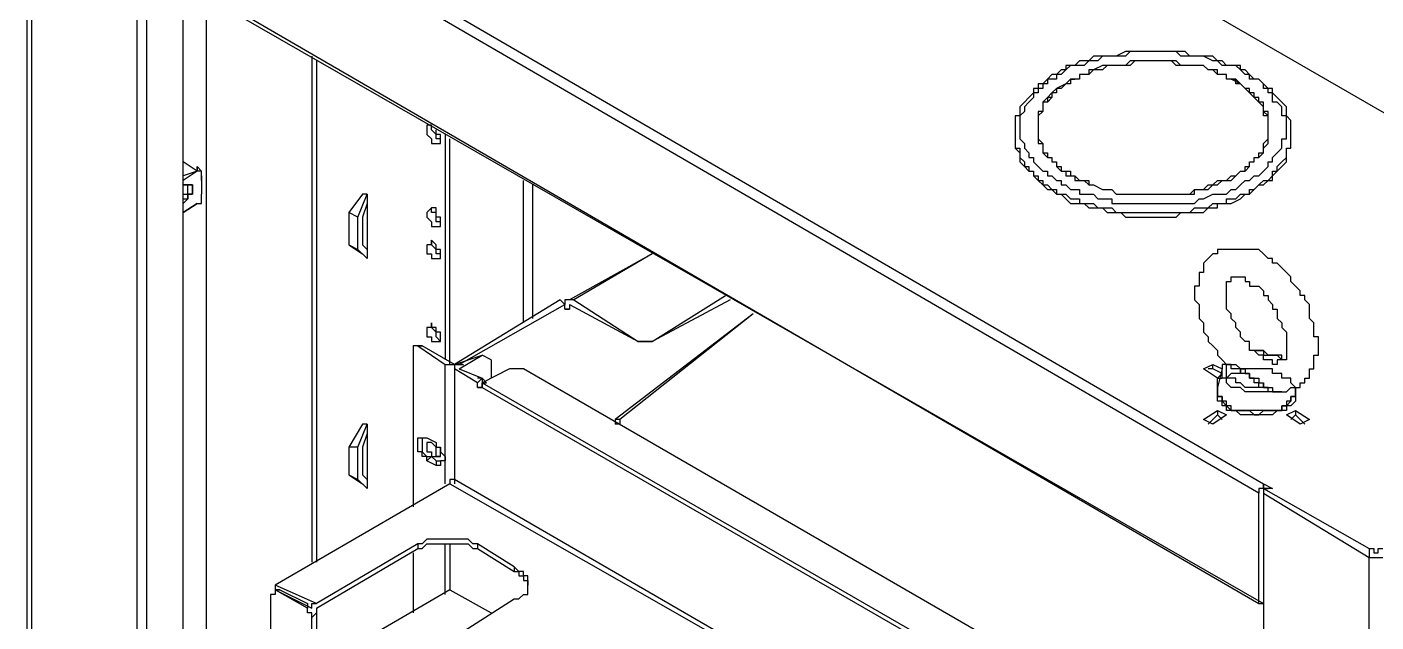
# Model space of a CAD drawing. Header units: millimetres. Extents: x 929 to 1725, y 58 to 532.
# Drawn here: x 1016.04 to 1050.39, y 202.78 to 217.92 of the extents above; entities that cross this region are included whole.
import ezdxf

# ---------------------------------------------------------------- set-up
doc = ezdxf.new("R2010")
doc.units = ezdxf.units.MM
doc.header["$MEASUREMENT"] = 0
doc.layers.add('TT-WIRE-EQPM', color=6, linetype='CONTINUOUS')

msp = doc.modelspace()

# ---------------------------------------------------------------- linework, layer by layer
at = {"layer": 'TT-WIRE-EQPM', "linetype": 'Continuous'}
for points in [[(1053.37389, 214.13351), (1032.65753, 226.07175)], [(1016.03762, 224.19909), (1016.03762, 94.98515)], [(1016.15466, 224.19909), (1016.15466, 94.86811)], [(1018.84662, 93.22953), (1018.84662, 222.67755)], [(1019.0807, 222.79459), (1047.52181, 206.29172)], [(1018.96366, 219.75151), (1047.40477, 203.24864), (1047.40477, 206.05764), (1018.96366, 222.56051)], [(1018.96366, 219.63447), (1047.52181, 203.24864)], [(1019.0807, 219.51742), (1019.0807, 96.27261)], [(1020.01704, 96.85782), (1020.01704, 219.04926)], [(1020.01704, 96.74077), (1020.01704, 219.04926)], [(1020.60224, 218.69813), (1020.60224, 99.78386)], [(1023.2942, 217.17659), (1023.2942, 204.30201)], [(1048.22406, 215.18688), (1048.22406, 215.42097), (1048.22406, 215.42097), (1048.22406, 215.53801), (1048.10702, 215.65505), (1048.10702, 215.77209), (1048.10702, 215.77209), (1048.10702, 215.77209), (1048.10702, 215.88913), (1048.10702, 215.88913), (1047.98998, 216.00618), (1047.98998, 216.00618), (1047.87294, 216.12322), (1047.87294, 216.12322), (1047.7559, 216.24026), (1047.7559, 216.3573), (1047.7559, 216.3573), (1047.63886, 216.3573), (1047.52181, 216.47434), (1047.52181, 216.47434), (1047.40477, 216.59138), (1047.40477, 216.59138), (1047.28773, 216.59138), (1047.17069, 216.70843), (1047.17069, 216.70843), (1047.05365, 216.82547), (1046.93661, 216.82547), (1046.93661, 216.94251), (1046.81956, 216.94251), (1046.70252, 216.94251), (1046.58548, 216.94251), (1046.46844, 217.05955), (1046.3514, 217.05955), (1046.23436, 217.17659), (1046.11731, 217.17659), (1046.00027, 217.17659), (1046.00027, 217.17659), (1045.76619, 217.17659), (1045.64915, 217.17659), (1045.53211, 217.29363), (1045.18098, 217.29363), (1045.06394, 217.29363), (1044.36169, 217.29363), (1044.24465, 217.29363), (1044.01057, 217.29363), (1043.77648, 217.17659), (1043.5424, 217.17659), (1043.42536, 217.17659), (1043.30832, 217.17659), (1043.19127, 217.17659), (1043.07423, 217.05955), (1042.95719, 217.05955), (1042.84015, 217.05955), (1042.72311, 216.94251), (1042.60607, 216.94251), (1042.48902, 216.94251), (1042.48902, 216.82547), (1042.37198, 216.82547), (1042.25494, 216.70843), (1042.1379, 216.70843), (1042.02086, 216.59138), (1042.02086, 216.59138), (1041.90382, 216.47434), (1041.78678, 216.47434), (1041.78678, 216.3573), (1041.66973, 216.3573), (1041.66973, 216.24026), (1041.55269, 216.12322), (1041.55269, 216.12322), (1041.43565, 216.00618), (1041.43565, 216.00618), (1041.31861, 215.88913), (1041.31861, 215.77209), (1041.31861, 215.77209), (1041.31861, 215.65505), (1041.20157, 215.65505), (1041.20157, 215.42097), (1041.20157, 215.42097), (1041.20157, 215.18688), (1041.20157, 215.18688)], [(1048.10702, 215.30393), (1048.10702, 215.65505), (1047.98998, 215.65505), (1047.98998, 215.77209), (1047.98998, 215.88913), (1047.98998, 215.88913), (1047.87294, 216.00618), (1047.87294, 216.00618), (1047.7559, 216.00618), (1047.7559, 216.12322), (1047.7559, 216.24026), (1047.63886, 216.24026), (1047.63886, 216.3573), (1047.52181, 216.3573), (1047.52181, 216.3573), (1047.52181, 216.47434), (1047.40477, 216.59138), (1047.28773, 216.59138), (1047.17069, 216.59138), (1047.17069, 216.70843), (1047.05365, 216.70843), (1046.93661, 216.82547), (1046.93661, 216.82547), (1046.81956, 216.94251), (1046.70252, 216.94251), (1046.58548, 216.94251), (1046.46844, 216.94251), (1046.3514, 217.05955), (1046.3514, 217.05955), (1046.23436, 217.05955), (1046.00027, 217.17659), (1046.00027, 217.17659), (1045.88323, 217.17659), (1045.76619, 217.17659), (1045.64915, 217.17659), (1045.41507, 217.17659), (1045.29802, 217.29363), (1044.12761, 217.29363), (1044.01057, 217.17659), (1043.65944, 217.17659), (1043.65944, 217.17659), (1043.5424, 217.17659), (1043.42536, 217.17659), (1043.42536, 217.17659), (1043.30832, 217.05955), (1043.19127, 217.05955), (1043.07423, 217.05955), (1043.07423, 217.05955), (1042.95719, 216.94251), (1042.84015, 216.94251), (1042.84015, 216.94251), (1042.72311, 216.94251), (1042.60607, 216.94251), (1042.48902, 216.82547), (1042.48902, 216.82547), (1042.37198, 216.70843), (1042.37198, 216.70843), (1042.25494, 216.70843), (1042.25494, 216.59138), (1042.1379, 216.59138), (1042.02086, 216.59138), (1042.02086, 216.47434), (1041.90382, 216.47434), (1041.90382, 216.3573), (1041.78678, 216.3573), (1041.78678, 216.24026), (1041.66973, 216.24026), (1041.66973, 216.12322), (1041.66973, 216.12322), (1041.55269, 216.00618), (1041.55269, 216.00618), (1041.43565, 215.88913), (1041.43565, 215.77209), (1041.43565, 215.77209), (1041.43565, 215.77209), (1041.31861, 215.65505), (1041.31861, 215.42097), (1041.31861, 215.42097), (1041.31861, 215.30393), (1041.31861, 215.18688), (1041.31861, 215.06984), (1041.43565, 214.9528), (1041.43565, 214.9528), (1041.43565, 214.83576), (1041.43565, 214.83576), (1041.55269, 214.71872), (1041.55269, 214.60168), (1041.66973, 214.60168), (1041.66973, 214.60168), (1041.66973, 214.48463), (1041.78678, 214.36759), (1041.78678, 214.36759), (1041.90382, 214.25055), (1041.90382, 214.25055), (1042.02086, 214.25055), (1042.02086, 214.13351), (1042.1379, 214.13351), (1042.25494, 214.01647), (1042.25494, 214.01647), (1042.37198, 214.01647), (1042.37198, 213.89943), (1042.48902, 213.89943), (1042.48902, 213.89943), (1042.60607, 213.78238), (1042.72311, 213.78238), (1042.84015, 213.78238), (1042.84015, 213.66534), (1042.95719, 213.66534), (1043.07423, 213.66534), (1043.07423, 213.66534), (1043.19127, 213.66534), (1043.30832, 213.5483), (1043.42536, 213.5483), (1043.42536, 213.5483), (1043.65944, 213.5483), (1043.65944, 213.43126), (1044.01057, 213.43126), (1044.01057, 213.43126), (1045.41507, 213.43126), (1045.53211, 213.43126), (1045.76619, 213.43126), (1045.88323, 213.5483), (1046.00027, 213.5483), (1046.00027, 213.5483), (1046.23436, 213.66534), (1046.3514, 213.66534), (1046.3514, 213.66534), (1046.46844, 213.66534), (1046.58548, 213.66534), (1046.70252, 213.78238), (1046.81956, 213.78238), (1046.93661, 213.89943), (1046.93661, 213.89943), (1047.05365, 214.01647), (1047.17069, 214.01647), (1047.17069, 214.01647), (1047.28773, 214.13351), (1047.40477, 214.13351), (1047.52181, 214.25055), (1047.52181, 214.25055), (1047.52181, 214.25055), (1047.63886, 214.36759), (1047.63886, 214.48463), (1047.7559, 214.48463), (1047.7559, 214.60168), (1047.7559, 214.60168), (1047.87294, 214.71872), (1047.87294, 214.71872), (1047.98998, 214.83576), (1047.98998, 214.83576), (1047.98998, 214.83576), (1047.98998, 215.06984), (1048.10702, 215.06984), (1048.10702, 215.30393)], [(1023.41124, 217.05955), (1023.41124, 204.30201)], [(1047.63886, 215.30393), (1047.63886, 215.42097), (1047.63886, 215.42097), (1047.63886, 215.65505), (1047.52181, 215.65505), (1047.52181, 215.77209), (1047.52181, 215.77209), (1047.52181, 215.88913), (1047.52181, 215.88913), (1047.40477, 216.00618), (1047.40477, 216.00618), (1047.40477, 216.12322), (1047.28773, 216.12322), (1047.28773, 216.24026), (1047.17069, 216.24026), (1047.17069, 216.3573), (1047.05365, 216.3573), (1047.05365, 216.3573), (1046.93661, 216.47434), (1046.93661, 216.47434), (1046.81956, 216.47434), (1046.81956, 216.59138), (1046.70252, 216.59138), (1046.58548, 216.59138), (1046.58548, 216.70843), (1046.46844, 216.70843), (1046.3514, 216.70843), (1046.23436, 216.82547), (1046.23436, 216.82547), (1046.11731, 216.82547), (1046.00027, 216.94251), (1045.88323, 216.94251), (1045.76619, 216.94251), (1045.76619, 216.94251), (1045.64915, 216.94251), (1045.29802, 216.94251), (1045.18098, 217.05955), (1044.24465, 217.05955), (1044.12761, 216.94251), (1043.89352, 216.94251), (1043.77648, 216.94251), (1043.65944, 216.94251), (1043.5424, 216.94251), (1043.42536, 216.82547), (1043.19127, 216.82547), (1043.07423, 216.70843), (1042.95719, 216.70843), (1042.84015, 216.70843), (1042.84015, 216.59138), (1042.84015, 216.59138), (1042.72311, 216.59138), (1042.60607, 216.59138), (1042.60607, 216.47434), (1042.48902, 216.47434), (1042.48902, 216.47434), (1042.37198, 216.3573), (1042.37198, 216.3573), (1042.25494, 216.3573), (1042.25494, 216.24026), (1042.1379, 216.24026), (1042.1379, 216.12322), (1042.1379, 216.12322), (1042.02086, 216.00618), (1042.02086, 216.00618), (1041.90382, 216.00618), (1041.90382, 215.88913), (1041.90382, 215.77209), (1041.90382, 215.77209), (1041.90382, 215.77209), (1041.78678, 215.65505), (1041.78678, 215.53801), (1041.78678, 215.42097), (1041.78678, 215.18688), (1041.78678, 215.18688), (1041.78678, 215.06984), (1041.90382, 214.9528), (1041.90382, 214.9528), (1041.90382, 214.83576), (1041.90382, 214.83576), (1041.90382, 214.71872), (1042.02086, 214.71872), (1042.02086, 214.60168), (1042.1379, 214.60168), (1042.1379, 214.60168), (1042.1379, 214.48463), (1042.25494, 214.48463), (1042.25494, 214.36759), (1042.37198, 214.36759), (1042.37198, 214.25055), (1042.48902, 214.25055), (1042.48902, 214.25055), (1042.60607, 214.25055), (1042.60607, 214.13351), (1042.72311, 214.13351), (1042.84015, 214.01647), (1042.84015, 214.01647), (1042.84015, 214.01647), (1042.95719, 214.01647), (1043.07423, 213.89943), (1043.19127, 213.89943), (1043.42536, 213.78238), (1043.5424, 213.78238), (1043.65944, 213.78238), (1043.77648, 213.66534), (1044.01057, 213.66534), (1044.12761, 213.66534), (1045.29802, 213.66534), (1045.41507, 213.66534), (1045.64915, 213.66534), (1045.76619, 213.78238), (1045.76619, 213.78238), (1045.88323, 213.78238), (1046.00027, 213.78238), (1046.11731, 213.89943), (1046.23436, 213.89943), (1046.23436, 213.89943), (1046.3514, 214.01647), (1046.46844, 214.01647), (1046.58548, 214.01647), (1046.58548, 214.01647), (1046.70252, 214.13351), (1046.81956, 214.13351), (1046.81956, 214.13351), (1046.93661, 214.25055), (1046.93661, 214.25055), (1047.05365, 214.25055), (1047.05365, 214.36759), (1047.17069, 214.36759), (1047.17069, 214.48463), (1047.28773, 214.48463), (1047.28773, 214.60168), (1047.40477, 214.60168), (1047.40477, 214.60168), (1047.40477, 214.71872), (1047.52181, 214.71872), (1047.52181, 214.83576), (1047.52181, 214.83576), (1047.52181, 214.83576), (1047.52181, 214.9528), (1047.63886, 215.06984), (1047.63886, 215.18688), (1047.63886, 215.18688), (1047.63886, 215.30393), (1047.63886, 215.42097), (1047.63886, 215.65505), (1047.52181, 215.77209), (1047.52181, 215.88913), (1047.40477, 216.00618), (1047.28773, 216.12322), (1047.17069, 216.24026), (1047.05365, 216.3573), (1046.93661, 216.47434), (1046.70252, 216.59138)], [(1047.63886, 215.30393), (1047.63886, 215.53801), (1047.63886, 215.65505), (1047.63886, 215.77209), (1047.52181, 215.77209), (1047.52181, 215.77209), (1047.52181, 215.88913), (1047.52181, 216.00618), (1047.52181, 216.00618), (1047.40477, 216.00618), (1047.40477, 216.12322), (1047.28773, 216.12322), (1047.28773, 216.24026), (1047.17069, 216.24026), (1047.17069, 216.3573), (1047.17069, 216.3573), (1047.05365, 216.3573), (1046.93661, 216.47434), (1046.93661, 216.47434), (1046.81956, 216.59138), (1046.81956, 216.59138), (1046.70252, 216.59138), (1046.58548, 216.59138), (1046.58548, 216.70843), (1046.46844, 216.70843), (1046.3514, 216.70843), (1046.3514, 216.82547), (1046.23436, 216.82547), (1046.11731, 216.82547), (1046.00027, 216.94251), (1045.88323, 216.94251), (1045.76619, 216.94251), (1045.76619, 216.94251), (1045.64915, 216.94251), (1045.41507, 216.94251), (1045.29802, 217.05955), (1044.12761, 217.05955), (1044.01057, 216.94251), (1043.77648, 216.94251), (1043.65944, 216.94251), (1043.5424, 216.94251), (1043.42536, 216.94251), (1043.19127, 216.82547), (1043.07423, 216.82547), (1043.07423, 216.70843), (1042.95719, 216.70843), (1042.84015, 216.70843), (1042.84015, 216.59138), (1042.72311, 216.59138), (1042.72311, 216.59138), (1042.60607, 216.59138), (1042.48902, 216.47434), (1042.48902, 216.47434), (1042.48902, 216.47434), (1042.37198, 216.3573), (1042.25494, 216.3573), (1042.25494, 216.3573), (1042.25494, 216.24026), (1042.1379, 216.24026), (1042.1379, 216.12322), (1042.02086, 216.12322), (1042.02086, 216.00618), (1041.90382, 216.00618), (1041.90382, 216.00618), (1041.90382, 215.88913), (1041.90382, 215.77209), (1041.90382, 215.77209), (1041.78678, 215.77209), (1041.78678, 215.65505), (1041.78678, 215.53801), (1041.78678, 215.06984), (1041.78678, 215.06984), (1041.78678, 214.9528), (1041.90382, 214.9528), (1041.90382, 214.83576), (1041.90382, 214.83576), (1041.90382, 214.71872), (1041.90382, 214.71872), (1042.02086, 214.60168), (1042.02086, 214.60168), (1042.1379, 214.60168), (1042.1379, 214.48463), (1042.25494, 214.48463), (1042.25494, 214.36759), (1042.25494, 214.36759), (1042.37198, 214.25055), (1042.48902, 214.25055), (1042.48902, 214.25055), (1042.48902, 214.13351), (1042.60607, 214.13351), (1042.72311, 214.13351), (1042.72311, 214.01647), (1042.84015, 214.01647), (1042.84015, 214.01647), (1042.95719, 214.01647), (1043.07423, 214.01647), (1043.07423, 213.89943), (1043.19127, 213.89943), (1043.42536, 213.78238), (1043.5424, 213.78238), (1043.65944, 213.78238), (1043.77648, 213.66534), (1044.01057, 213.66534), (1044.01057, 213.66534), (1044.36169, 213.66534), (1044.47873, 213.66534), (1044.82986, 213.66534), (1044.9469, 213.66534), (1045.41507, 213.66534), (1045.53211, 213.66534), (1045.76619, 213.66534), (1045.76619, 213.78238), (1045.88323, 213.78238), (1046.00027, 213.78238), (1046.11731, 213.78238), (1046.23436, 213.89943), (1046.3514, 213.89943), (1046.3514, 213.89943), (1046.46844, 214.01647), (1046.58548, 214.01647), (1046.58548, 214.01647), (1046.70252, 214.01647), (1046.81956, 214.13351), (1046.81956, 214.13351), (1046.93661, 214.25055), (1046.93661, 214.25055), (1047.05365, 214.25055), (1047.17069, 214.36759), (1047.17069, 214.36759), (1047.17069, 214.48463), (1047.28773, 214.48463), (1047.28773, 214.60168), (1047.40477, 214.60168), (1047.40477, 214.60168), (1047.52181, 214.71872), (1047.52181, 214.71872), (1047.52181, 214.83576), (1047.52181, 214.83576), (1047.52181, 214.83576), (1047.63886, 214.9528), (1047.63886, 215.06984), (1047.63886, 215.06984), (1047.63886, 215.30393)], [(1042.60607, 216.59138), (1042.48902, 216.47434), (1042.25494, 216.3573), (1042.1379, 216.24026), (1042.02086, 216.12322), (1041.90382, 216.00618), (1041.90382, 215.77209), (1041.78678, 215.77209), (1041.78678, 215.53801), (1041.78678, 215.30393)], [(1042.60607, 216.59138), (1042.72311, 216.59138)], [(1046.70252, 216.59138), (1046.81956, 216.59138)], [(1026.33728, 215.42097), (1026.22024, 215.42097), (1026.22024, 215.30393), (1026.22024, 215.30393), (1026.22024, 215.18688), (1026.22024, 215.18688), (1026.33728, 215.06984), (1026.33728, 215.06984), (1026.33728, 215.06984), (1026.33728, 214.9528), (1026.45432, 214.9528), (1026.45432, 214.9528)], [(1026.57137, 215.06984), (1026.45432, 215.06984), (1026.45432, 215.06984), (1026.45432, 215.06984), (1026.45432, 215.18688), (1026.45432, 215.18688), (1026.45432, 215.18688), (1026.33728, 215.30393), (1026.33728, 215.42097)], [(1026.45432, 214.9528), (1026.57137, 214.9528), (1026.57137, 214.9528), (1026.57137, 214.9528), (1026.57137, 215.18688), (1026.57137, 215.18688), (1026.57137, 215.18688), (1026.45432, 215.18688), (1026.45432, 215.30393)], [(1026.68841, 215.18688), (1026.68841, 209.45185)], [(1026.80545, 209.3348), (1026.80545, 215.06984)], [(1041.20157, 215.18688), (1041.20157, 215.06984), (1041.20157, 214.9528), (1041.20157, 214.83576), (1041.31861, 214.83576), (1041.31861, 214.71872), (1041.31861, 214.71872), (1041.31861, 214.60168), (1041.31861, 214.60168), (1041.31861, 214.60168), (1041.43565, 214.48463), (1041.43565, 214.36759), (1041.55269, 214.36759), (1041.55269, 214.25055), (1041.66973, 214.25055), (1041.66973, 214.25055), (1041.66973, 214.13351), (1041.78678, 214.13351), (1041.78678, 214.01647), (1041.90382, 214.01647), (1041.90382, 213.89943), (1042.02086, 213.89943), (1042.1379, 213.78238), (1042.25494, 213.78238), (1042.25494, 213.66534), (1042.37198, 213.66534), (1042.48902, 213.66534), (1042.48902, 213.66534), (1042.60607, 213.5483), (1042.84015, 213.5483), (1042.84015, 213.43126), (1042.95719, 213.43126), (1043.07423, 213.43126), (1043.19127, 213.43126), (1043.30832, 213.31422), (1043.42536, 213.31422), (1043.5424, 213.31422), (1043.65944, 213.31422), (1043.77648, 213.19718), (1044.01057, 213.19718), (1044.12761, 213.19718), (1045.29802, 213.19718), (1045.41507, 213.19718), (1045.64915, 213.19718), (1045.76619, 213.31422), (1045.88323, 213.31422), (1046.00027, 213.31422), (1046.11731, 213.31422), (1046.23436, 213.43126), (1046.3514, 213.43126), (1046.3514, 213.43126), (1046.46844, 213.43126), (1046.58548, 213.43126), (1046.58548, 213.5483), (1046.70252, 213.5483), (1046.81956, 213.5483), (1046.93661, 213.66534), (1046.93661, 213.66534), (1047.05365, 213.66534), (1047.17069, 213.66534), (1047.17069, 213.78238)], [(1041.20157, 215.18688), (1041.20157, 215.06984), (1041.20157, 214.9528), (1041.20157, 214.83576), (1041.31861, 214.71872), (1041.31861, 214.71872), (1041.31861, 214.60168), (1041.31861, 214.60168), (1041.31861, 214.48463), (1041.31861, 214.48463), (1041.43565, 214.36759), (1041.43565, 214.36759), (1041.55269, 214.25055), (1041.55269, 214.25055), (1041.66973, 214.25055), (1041.66973, 214.13351), (1041.66973, 214.13351), (1041.78678, 214.01647), (1041.78678, 214.01647), (1041.90382, 213.89943), (1041.90382, 213.89943), (1042.02086, 213.78238), (1042.1379, 213.78238), (1042.25494, 213.66534), (1042.25494, 213.66534), (1042.37198, 213.66534), (1042.48902, 213.5483), (1042.48902, 213.5483), (1042.60607, 213.43126), (1042.84015, 213.43126), (1042.84015, 213.43126), (1042.95719, 213.43126), (1043.07423, 213.31422), (1043.19127, 213.31422), (1043.30832, 213.31422), (1043.42536, 213.31422), (1043.5424, 213.19718), (1043.65944, 213.19718), (1043.77648, 213.19718), (1043.89352, 213.19718), (1044.01057, 213.08014), (1045.29802, 213.08014), (1045.41507, 213.19718), (1045.64915, 213.19718), (1045.76619, 213.19718), (1046.00027, 213.19718), (1046.11731, 213.31422), (1046.23436, 213.31422), (1046.3514, 213.31422), (1046.3514, 213.43126), (1046.46844, 213.43126), (1046.58548, 213.43126), (1046.70252, 213.43126), (1046.93661, 213.5483), (1047.05365, 213.66534), (1047.17069, 213.66534)], [(1047.17069, 213.78238), (1047.28773, 213.78238), (1047.40477, 213.89943), (1047.52181, 214.01647), (1047.63886, 214.01647), (1047.7559, 214.13351), (1047.7559, 214.25055), (1047.87294, 214.25055), (1047.87294, 214.36759), (1047.98998, 214.48463), (1048.10702, 214.60168), (1048.10702, 214.60168), (1048.10702, 214.71872), (1048.10702, 214.71872), (1048.10702, 214.83576), (1048.22406, 214.83576), (1048.22406, 214.9528), (1048.22406, 215.06984), (1048.22406, 215.18688)], [(1047.17069, 213.66534), (1047.28773, 213.78238), (1047.40477, 213.89943), (1047.52181, 213.89943), (1047.63886, 214.01647), (1047.7559, 214.01647), (1047.7559, 214.13351), (1047.87294, 214.25055), (1047.87294, 214.25055), (1047.98998, 214.36759), (1048.10702, 214.48463), (1048.10702, 214.60168), (1048.10702, 214.60168), (1048.10702, 214.60168), (1048.10702, 214.83576), (1048.22406, 214.83576), (1048.22406, 214.9528), (1048.22406, 214.9528), (1048.22406, 215.18688)], [(1020.36816, 214.25055), (1020.36816, 214.25055), (1020.36816, 214.25055), (1020.01704, 214.48463)], [(1020.36816, 214.36759), (1020.36816, 214.25055)], [(1020.36816, 214.25055), (1020.36816, 214.36759), (1020.4852, 214.25055)], [(1020.36816, 214.25055), (1020.01704, 214.13351)], [(1020.36816, 214.25055), (1020.01704, 214.01647)], [(1020.4852, 214.25055), (1020.36816, 214.25055)], [(1020.4852, 214.13351), (1020.4852, 214.25055)], [(1020.4852, 214.13351), (1020.4852, 214.25055)], [(1020.4852, 214.13351), (1020.4852, 213.66534)], [(1020.4852, 214.13351), (1020.4852, 214.01647)], [(1020.4852, 214.01647), (1020.4852, 214.13351)], [(1028.67811, 210.38818), (1028.67811, 214.01647)], [(1020.01704, 213.89943), (1020.13408, 213.89943)], [(1020.01704, 213.43126), (1020.01704, 213.43126), (1020.01704, 213.5483), (1020.13408, 213.5483), (1020.13408, 213.5483), (1020.13408, 213.5483), (1020.13408, 213.66534), (1020.25112, 213.66534), (1020.25112, 213.66534), (1020.25112, 213.78238), (1020.25112, 213.78238), (1020.25112, 213.89943), (1020.13408, 213.89943)], [(1020.01704, 213.89943), (1020.13408, 213.89943), (1020.13408, 213.89943), (1020.13408, 213.89943), (1020.25112, 213.89943), (1020.25112, 213.78238), (1020.25112, 213.78238), (1020.25112, 213.66534), (1020.25112, 213.66534), (1020.25112, 213.66534), (1020.13408, 213.66534), (1020.13408, 213.5483), (1020.13408, 213.5483), (1020.01704, 213.43126), (1020.01704, 213.43126)], [(1020.01704, 213.78238), (1020.01704, 213.89943), (1020.01704, 213.89943)], [(1020.01704, 213.5483), (1020.01704, 213.5483), (1020.01704, 213.66534), (1020.13408, 213.66534), (1020.13408, 213.66534), (1020.13408, 213.66534), (1020.13408, 213.78238), (1020.13408, 213.78238), (1020.13408, 213.89943), (1020.01704, 213.89943)], [(1028.9122, 213.89943), (1028.9122, 210.50522)], [(1020.01704, 213.19718), (1020.36816, 213.43126), (1020.01704, 213.19718)], [(1020.36816, 213.43126), (1020.4852, 213.43126)], [(1020.4852, 213.43126), (1020.4852, 213.66534)], [(1020.4852, 213.43126), (1020.4852, 213.66534)], [(1024.46462, 213.08014), (1024.6987, 213.66534), (1024.58166, 213.66534), (1024.23053, 213.19718)], [(1024.6987, 213.43126), (1024.58166, 213.08014)], [(1024.6987, 213.66534), (1024.6987, 212.26084)], [(1024.46462, 212.26084), (1024.46462, 213.08014), (1024.23053, 213.19718), (1024.23053, 212.37789), (1024.46462, 212.26084)], [(1024.58166, 213.08014), (1024.58166, 212.37789)], [(1024.6987, 213.31422), (1024.6987, 212.37789)], [(1026.57137, 212.84605), (1026.57137, 212.84605), (1026.57137, 212.84605), (1026.57137, 212.96309), (1026.57137, 212.96309), (1026.57137, 213.08014), (1026.57137, 213.08014), (1026.57137, 213.08014), (1026.45432, 213.08014), (1026.45432, 213.19718), (1026.45432, 213.19718), (1026.45432, 213.19718), (1026.45432, 213.19718), (1026.45432, 213.31422), (1026.33728, 213.31422), (1026.22024, 213.19718), (1026.22024, 213.19718), (1026.22024, 213.08014), (1026.22024, 213.08014), (1026.22024, 213.08014), (1026.33728, 212.96309), (1026.33728, 212.96309), (1026.33728, 212.84605), (1026.45432, 212.84605), (1026.45432, 212.84605), (1026.57137, 212.84605)], [(1026.57137, 212.96309), (1026.45432, 212.96309), (1026.45432, 212.96309), (1026.45432, 212.96309), (1026.45432, 213.08014), (1026.45432, 213.08014), (1026.45432, 213.19718), (1026.33728, 213.19718), (1026.33728, 213.31422)], [(1026.57137, 212.84605), (1026.57137, 212.96309), (1026.57137, 212.96309)], [(1024.23053, 212.37789), (1024.58166, 212.1438), (1024.6987, 212.02676)], [(1024.58166, 212.37789), (1024.6987, 212.26084)], [(1026.57137, 212.02676), (1026.57137, 212.02676), (1026.57137, 212.02676), (1026.57137, 212.1438), (1026.57137, 212.26084), (1026.57137, 212.26084), (1026.45432, 212.26084), (1026.45432, 212.37789), (1026.45432, 212.37789), (1026.45432, 212.37789), (1026.45432, 212.37789), (1026.33728, 212.49493), (1026.33728, 212.49493), (1026.33728, 212.37789), (1026.22024, 212.37789), (1026.22024, 212.37789), (1026.22024, 212.26084), (1026.22024, 212.26084), (1026.22024, 212.1438), (1026.33728, 212.1438), (1026.33728, 212.1438), (1026.33728, 212.02676), (1026.45432, 212.02676), (1026.57137, 212.02676)], [(1026.57137, 212.1438), (1026.45432, 212.1438), (1026.45432, 212.1438), (1026.45432, 212.26084), (1026.45432, 212.26084), (1026.45432, 212.26084), (1026.33728, 212.37789), (1026.33728, 212.49493)], [(1024.6987, 212.02676), (1024.46462, 212.26084)], [(1024.6987, 212.26084), (1024.6987, 212.02676)], [(1026.57137, 212.02676), (1026.57137, 212.02676), (1026.57137, 212.1438)], [(1031.95528, 212.1438), (1029.84853, 210.97339)], [(1031.95528, 212.1438), (1029.96557, 210.97339), (1031.60416, 209.92001), (1031.95528, 209.92001)], [(1046.3514, 212.26084), (1046.3514, 212.26084), (1046.3514, 212.1438), (1046.23436, 212.1438), (1046.23436, 212.1438), (1046.11731, 212.02676), (1046.11731, 212.02676), (1046.11731, 212.02676), (1046.00027, 211.90972), (1046.00027, 211.90972), (1046.00027, 211.90972), (1046.00027, 211.79268), (1046.00027, 211.79268), (1046.00027, 211.67564), (1045.88323, 211.67564), (1045.88323, 211.67564), (1045.88323, 211.55859), (1045.88323, 211.32451), (1045.76619, 211.32451), (1045.76619, 210.97339), (1045.88323, 210.85634), (1045.88323, 210.62226), (1045.88323, 210.50522), (1045.88323, 210.50522), (1046.00027, 210.38818), (1046.00027, 210.27114), (1046.00027, 210.15409), (1046.11731, 210.03705), (1046.11731, 209.92001), (1046.23436, 209.80297), (1046.3514, 209.68593), (1046.3514, 209.56889), (1046.3514, 209.56889), (1046.46844, 209.45185), (1046.58548, 209.3348), (1046.58548, 209.3348)], [(1048.92631, 209.80297), (1048.92631, 210.03705), (1048.80927, 210.03705), (1048.80927, 210.27114), (1048.80927, 210.38818), (1048.69223, 210.50522), (1048.69223, 210.62226), (1048.69223, 210.7393), (1048.69223, 210.85634), (1048.57519, 210.97339), (1048.57519, 211.09043), (1048.45815, 211.09043), (1048.45815, 211.20747), (1048.34111, 211.32451), (1048.34111, 211.32451), (1048.34111, 211.32451), (1048.22406, 211.44155), (1048.22406, 211.55859), (1048.22406, 211.55859), (1048.10702, 211.67564), (1048.10702, 211.67564), (1048.10702, 211.67564), (1047.98998, 211.79268), (1047.98998, 211.79268), (1047.87294, 211.90972), (1047.87294, 211.90972), (1047.7559, 211.90972), (1047.7559, 212.02676), (1047.63886, 212.02676), (1047.63886, 212.02676), (1047.52181, 212.1438), (1047.52181, 212.1438), (1047.52181, 212.1438), (1047.40477, 212.26084), (1047.28773, 212.26084), (1047.28773, 212.26084), (1047.17069, 212.26084), (1047.17069, 212.26084), (1046.58548, 212.26084), (1046.46844, 212.26084), (1046.46844, 212.26084), (1046.3514, 212.26084)], [(1048.10702, 209.80297), (1048.10702, 209.80297), (1048.10702, 209.68593), (1048.10702, 209.68593), (1048.10702, 209.56889), (1048.10702, 209.56889), (1048.10702, 209.56889), (1048.10702, 209.56889), (1048.10702, 209.45185), (1047.98998, 209.45185), (1047.98998, 209.45185), (1047.87294, 209.45185), (1047.87294, 209.3348), (1047.7559, 209.3348), (1047.7559, 209.45185), (1047.63886, 209.45185), (1047.63886, 209.45185), (1047.52181, 209.45185), (1047.52181, 209.56889), (1047.52181, 209.56889), (1047.40477, 209.56889), (1047.40477, 209.56889), (1047.28773, 209.68593), (1047.28773, 209.68593), (1047.17069, 209.68593), (1047.17069, 209.80297), (1047.17069, 209.80297), (1047.17069, 209.92001), (1047.05365, 209.92001), (1047.05365, 209.92001), (1046.93661, 210.03705), (1046.93661, 210.15409), (1046.93661, 210.15409), (1046.93661, 210.15409), (1046.81956, 210.27114), (1046.81956, 210.38818), (1046.70252, 210.50522), (1046.70252, 210.50522), (1046.70252, 210.62226), (1046.58548, 210.7393), (1046.58548, 210.85634), (1046.58548, 210.97339), (1046.58548, 211.09043), (1046.58548, 211.20747), (1046.58548, 211.32451), (1046.58548, 211.32451), (1046.58548, 211.44155), (1046.70252, 211.44155), (1046.70252, 211.55859), (1047.05365, 211.55859), (1047.05365, 211.44155), (1047.17069, 211.44155), (1047.17069, 211.44155), (1047.17069, 211.32451), (1047.28773, 211.32451), (1047.28773, 211.32451), (1047.40477, 211.32451), (1047.52181, 211.20747), (1047.52181, 211.20747), (1047.52181, 211.09043), (1047.63886, 211.09043), (1047.63886, 210.97339), (1047.7559, 210.85634), (1047.7559, 210.85634), (1047.7559, 210.7393), (1047.87294, 210.7393), (1047.87294, 210.62226), (1047.87294, 210.50522), (1047.98998, 210.38818), (1047.98998, 210.27114), (1048.10702, 210.15409), (1048.10702, 210.03705), (1048.10702, 209.92001), (1048.10702, 209.80297)], [(1026.92249, 209.3348), (1026.1032, 209.80297), (1025.98616, 209.80297), (1026.68841, 209.3348), (1026.80545, 209.3348), (1026.80545, 209.3348), (1026.92249, 209.3348), (1027.03953, 209.3348), (1027.03953, 209.3348), (1029.73149, 210.85634), (1029.61445, 210.97339), (1026.92249, 209.3348)], [(1029.96557, 210.97339), (1029.73149, 210.97339), (1029.73149, 210.85634)], [(1033.94499, 210.97339), (1031.95528, 209.92001), (1031.60416, 209.92001)], [(1031.95528, 209.92001), (1033.82795, 211.09043)], [(1029.84853, 210.85634), (1029.84853, 210.7393), (1029.73149, 210.7393), (1029.73149, 210.85634)], [(1029.73149, 210.7393), (1029.73149, 210.7393), (1029.73149, 210.85634)], [(1029.73149, 210.7393), (1029.84853, 210.7393)], [(1029.84853, 210.85634), (1031.60416, 209.92001), (1031.60416, 209.92001)], [(1034.5302, 210.62226), (1031.01895, 207.9303)], [(1034.5302, 210.62226), (1031.13599, 207.9303), (1031.13599, 207.81326), (1031.13599, 207.81326)], [(1026.57137, 209.92001), (1026.57137, 209.92001), (1026.57137, 210.03705), (1026.57137, 210.03705), (1026.57137, 210.15409), (1026.57137, 210.15409), (1026.45432, 210.15409), (1026.45432, 210.27114), (1026.45432, 210.27114), (1026.45432, 210.27114), (1026.33728, 210.27114), (1026.33728, 210.38818), (1026.33728, 210.27114), (1026.22024, 210.27114), (1026.22024, 210.27114), (1026.22024, 210.15409), (1026.22024, 210.15409), (1026.22024, 210.15409), (1026.22024, 210.03705), (1026.33728, 210.03705), (1026.33728, 210.03705), (1026.33728, 209.92001), (1026.45432, 209.92001), (1026.45432, 209.92001), (1026.45432, 209.92001), (1026.45432, 209.92001), (1026.57137, 209.92001)], [(1026.57137, 209.92001), (1026.45432, 210.03705), (1026.45432, 210.03705), (1026.45432, 210.15409), (1026.45432, 210.15409), (1026.45432, 210.15409), (1026.33728, 210.27114), (1026.33728, 210.27114)], [(1025.98616, 209.80297), (1025.86912, 209.80297), (1025.86912, 209.68593), (1025.86912, 209.68593)], [(1025.98616, 209.80297), (1025.86912, 209.80297)], [(1025.86912, 209.68593), (1025.86912, 205.70651)], [(1025.98616, 209.80297), (1026.1032, 209.80297)], [(1026.92249, 209.3348), (1027.62474, 209.56889)], [(1027.03953, 209.21776), (1027.62474, 209.56889), (1027.62474, 209.56889)], [(1027.85882, 209.45185), (1027.62474, 209.56889)], [(1047.28773, 209.68593), (1047.52181, 209.68593), (1047.52181, 209.56889), (1047.7559, 209.56889), (1047.7559, 209.56889), (1047.87294, 209.56889), (1047.87294, 209.56889), (1047.98998, 209.45185), (1047.98998, 209.45185)], [(1047.98998, 209.45185), (1047.98998, 209.56889), (1047.87294, 209.56889), (1047.87294, 209.56889), (1047.7559, 209.56889), (1047.7559, 209.56889), (1047.63886, 209.56889), (1047.52181, 209.68593), (1047.28773, 209.68593)], [(1048.34111, 208.7496), (1048.34111, 208.7496), (1048.45815, 208.7496), (1048.45815, 208.86664), (1048.57519, 208.86664), (1048.57519, 208.98368), (1048.57519, 208.98368), (1048.69223, 208.98368), (1048.69223, 209.10072), (1048.69223, 209.10072), (1048.69223, 209.21776), (1048.80927, 209.21776), (1048.80927, 209.3348), (1048.80927, 209.3348), (1048.80927, 209.56889), (1048.92631, 209.56889), (1048.92631, 209.80297)], [(1026.68841, 206.29172), (1026.68841, 209.3348)], [(1026.92249, 209.3348), (1026.92249, 209.21776), (1026.92249, 209.21776)], [(1027.62474, 208.7496), (1027.62474, 208.7496), (1027.5077, 208.7496), (1027.5077, 208.86664), (1026.92249, 209.21776), (1026.92249, 206.29172)], [(1026.92249, 209.21776), (1026.92249, 206.29172)], [(1027.03953, 209.3348), (1027.15657, 209.3348)], [(1027.03953, 209.21776), (1027.62474, 208.98368), (1027.62474, 208.7496), (1027.62474, 208.7496), (1047.52181, 197.27952)], [(1047.52181, 198.33289), (1028.67811, 209.21776), (1028.32699, 209.21776), (1027.62474, 208.86664), (1047.52181, 197.39656)], [(1027.85882, 209.45185), (1027.85882, 208.98368)], [(1046.00027, 209.21776), (1046.23436, 209.3348)], [(1046.3514, 208.98368), (1046.00027, 209.21776)], [(1046.23436, 209.21776), (1046.11731, 209.21776)], [(1046.23436, 209.21776), (1046.23436, 209.3348)], [(1046.23436, 209.3348), (1046.46844, 209.21776)], [(1046.46844, 209.10072), (1046.23436, 209.21776)], [(1046.3514, 208.7496), (1046.3514, 208.63255), (1046.3514, 208.63255), (1046.3514, 208.51551), (1046.3514, 208.51551), (1046.46844, 208.51551), (1046.46844, 208.39847), (1046.46844, 208.39847), (1046.58548, 208.28143), (1046.58548, 208.28143), (1046.70252, 208.16439), (1046.70252, 208.16439), (1046.81956, 208.16439), (1046.93661, 208.16439), (1046.93661, 208.16439), (1047.17069, 208.16439), (1047.28773, 208.04735), (1047.40477, 208.04735), (1047.52181, 208.16439), (1047.7559, 208.16439), (1047.7559, 208.16439), (1047.87294, 208.16439), (1047.87294, 208.16439), (1047.98998, 208.16439), (1047.98998, 208.28143), (1048.10702, 208.28143), (1048.10702, 208.28143), (1048.10702, 208.28143), (1048.22406, 208.39847), (1048.22406, 208.39847), (1048.22406, 208.39847), (1048.22406, 208.51551), (1048.34111, 208.51551), (1048.34111, 208.63255), (1048.34111, 208.7496), (1048.34111, 208.7496), (1048.22406, 208.86664), (1048.22406, 208.86664), (1048.22406, 208.86664), (1048.22406, 208.98368), (1048.10702, 208.98368), (1048.10702, 208.98368), (1048.10702, 208.98368), (1047.98998, 208.98368), (1047.98998, 209.10072), (1047.87294, 209.10072), (1047.87294, 209.10072), (1047.7559, 209.10072), (1047.7559, 209.21776), (1046.93661, 209.21776), (1046.93661, 209.10072), (1046.81956, 209.10072), (1046.81956, 209.10072), (1046.70252, 209.10072), (1046.58548, 208.98368)], [(1046.46844, 209.21776), (1046.3514, 208.7496)], [(1046.58548, 209.3348), (1046.58548, 209.3348), (1046.58548, 209.3348), (1046.58548, 209.3348), (1046.46844, 209.3348), (1046.46844, 209.21776), (1046.46844, 209.21776)], [(1047.63886, 208.63255), (1047.05365, 208.63255), (1046.93661, 208.7496), (1046.93661, 208.7496), (1046.81956, 208.7496), (1046.70252, 208.7496), (1046.70252, 208.7496), (1046.58548, 208.86664), (1046.58548, 208.86664), (1046.58548, 208.98368), (1046.58548, 208.98368), (1046.46844, 208.98368), (1046.46844, 209.21776)], [(1046.58548, 209.3348), (1046.58548, 209.3348), (1046.70252, 209.3348), (1046.70252, 209.3348), (1046.81956, 209.3348), (1046.93661, 209.21776), (1046.93661, 209.21776), (1046.93661, 209.21776), (1047.05365, 209.21776), (1047.05365, 209.10072), (1047.17069, 209.10072), (1047.17069, 209.10072), (1047.17069, 209.10072), (1047.17069, 208.98368), (1047.28773, 208.98368), (1047.28773, 208.98368), (1047.40477, 208.98368), (1047.40477, 208.98368), (1047.40477, 208.86664), (1047.52181, 208.86664), (1047.52181, 208.86664)], [(1047.52181, 208.7496), (1047.40477, 208.7496), (1047.40477, 208.86664), (1047.40477, 208.86664), (1047.40477, 208.86664), (1047.28773, 208.86664), (1047.28773, 208.98368), (1047.28773, 208.98368), (1047.17069, 208.98368), (1047.17069, 208.98368), (1047.17069, 208.98368), (1047.17069, 208.98368), (1047.17069, 209.10072), (1047.05365, 209.10072), (1047.05365, 209.10072), (1046.93661, 209.10072), (1046.93661, 209.21776), (1046.81956, 209.21776), (1046.81956, 209.21776), (1046.70252, 209.21776), (1046.70252, 209.3348), (1046.58548, 209.3348)], [(1047.52181, 208.7496), (1047.40477, 208.7496), (1047.28773, 208.7496), (1047.17069, 208.7496), (1047.05365, 208.7496), (1046.93661, 208.86664), (1046.93661, 208.86664), (1046.81956, 208.86664), (1046.81956, 208.98368), (1046.70252, 208.98368), (1046.70252, 208.98368), (1046.58548, 208.98368), (1046.58548, 209.10072), (1046.58548, 209.10072), (1046.58548, 209.3348)], [(1027.5077, 208.86664), (1027.62474, 208.98368)], [(1027.62474, 208.98368), (1027.62474, 208.98368), (1027.5077, 208.98368), (1027.5077, 208.98368), (1027.5077, 208.98368)], [(1027.74178, 208.86664), (1027.62474, 208.98368)], [(1027.62474, 208.7496), (1027.62474, 208.7496), (1027.62474, 208.86664), (1027.62474, 208.86664)], [(1027.62474, 208.86664), (1027.62474, 208.86664), (1027.74178, 208.86664)], [(1027.62474, 208.7496), (1027.62474, 208.7496), (1027.62474, 208.86664), (1027.62474, 208.86664)], [(1046.46844, 209.10072), (1046.3514, 208.98368)], [(1048.10702, 208.28143), (1047.98998, 208.28143), (1047.98998, 208.16439), (1047.87294, 208.16439), (1047.7559, 208.16439), (1047.7559, 208.16439), (1047.63886, 208.16439), (1047.05365, 208.16439), (1047.05365, 208.16439), (1046.93661, 208.16439), (1046.81956, 208.16439), (1046.70252, 208.16439), (1046.70252, 208.28143), (1046.58548, 208.28143), (1046.58548, 208.28143), (1046.58548, 208.28143), (1046.58548, 208.39847), (1046.46844, 208.39847), (1046.46844, 208.39847), (1046.46844, 208.51551), (1046.3514, 208.51551), (1046.3514, 208.51551), (1046.3514, 208.7496), (1046.3514, 208.86664), (1046.3514, 208.86664), (1046.3514, 208.98368), (1046.46844, 208.98368)], [(1047.52181, 208.86664), (1047.52181, 208.86664), (1047.52181, 208.7496), (1047.63886, 208.7496), (1047.63886, 208.7496), (1047.63886, 208.7496), (1047.63886, 208.7496), (1047.7559, 208.7496), (1047.7559, 208.63255), (1047.7559, 208.63255), (1047.7559, 208.63255), (1047.87294, 208.63255), (1047.98998, 208.63255), (1047.98998, 208.63255), (1048.10702, 208.63255), (1048.22406, 208.7496), (1048.22406, 208.7496), (1048.34111, 208.7496), (1048.34111, 208.7496)], [(1047.52181, 208.7496), (1047.52181, 208.7496), (1047.52181, 208.86664)], [(1027.5077, 208.7496), (1027.62474, 208.7496)], [(1046.3514, 208.7496), (1046.3514, 208.63255)], [(1048.10702, 208.16439), (1047.98998, 208.16439), (1047.98998, 208.16439), (1047.87294, 208.16439), (1047.7559, 208.04735), (1047.7559, 208.04735), (1047.63886, 208.04735), (1047.05365, 208.04735), (1047.05365, 208.04735), (1046.93661, 208.04735), (1046.81956, 208.16439), (1046.70252, 208.16439), (1046.70252, 208.16439), (1046.58548, 208.16439), (1046.58548, 208.16439), (1046.58548, 208.16439), (1046.58548, 208.28143), (1046.46844, 208.28143), (1046.46844, 208.28143), (1046.46844, 208.39847), (1046.3514, 208.39847), (1046.3514, 208.51551), (1046.3514, 208.51551), (1046.3514, 208.63255)], [(1046.3514, 208.63255), (1046.3514, 208.63255), (1046.3514, 208.51551), (1046.3514, 208.51551), (1046.3514, 208.51551), (1046.46844, 208.51551)], [(1047.63886, 208.63255), (1047.63886, 208.63255), (1047.63886, 208.7496), (1047.52181, 208.7496), (1047.52181, 208.7496), (1047.52181, 208.7496), (1047.52181, 208.7496)], [(1047.63886, 208.63255), (1047.63886, 208.7496), (1047.7559, 208.7496)], [(1047.98998, 208.63255), (1047.98998, 208.63255), (1047.7559, 208.63255), (1047.7559, 208.63255), (1047.63886, 208.63255)], [(1048.34111, 208.7496), (1048.34111, 208.63255), (1048.34111, 208.51551), (1048.34111, 208.51551), (1048.22406, 208.51551), (1048.22406, 208.39847), (1048.10702, 208.39847), (1048.10702, 208.28143), (1048.10702, 208.28143)], [(1048.34111, 208.63255), (1048.34111, 208.51551), (1048.34111, 208.39847), (1048.34111, 208.39847), (1048.22406, 208.28143), (1048.22406, 208.28143), (1048.10702, 208.28143), (1048.10702, 208.16439), (1048.10702, 208.16439)], [(1048.34111, 208.63255), (1048.34111, 208.7496)], [(1031.13599, 207.9303), (1031.01895, 207.9303), (1031.01895, 207.81326)], [(1046.00027, 207.9303), (1046.3514, 208.16439)], [(1046.23436, 207.81326), (1046.00027, 207.9303)], [(1046.3514, 208.04735), (1046.11731, 207.81326)], [(1046.58548, 208.04735), (1046.23436, 207.81326)], [(1046.3514, 208.16439), (1046.58548, 208.04735)], [(1046.3514, 208.16439), (1046.3514, 208.04735), (1046.46844, 207.9303)], [(1048.10702, 208.04735), (1048.34111, 208.16439)], [(1048.45815, 207.81326), (1048.10702, 208.04735)], [(1048.34111, 208.04735), (1048.22406, 207.9303)], [(1048.34111, 208.16439), (1048.69223, 207.9303)], [(1048.34111, 208.16439), (1048.34111, 208.04735), (1048.57519, 207.81326)], [(1048.69223, 207.9303), (1048.45815, 207.81326)], [(1024.46462, 207.22805), (1024.6987, 207.81326), (1024.58166, 207.81326), (1024.23053, 207.22805)], [(1024.6987, 207.57918), (1024.58166, 207.22805)], [(1024.6987, 207.81326), (1024.6987, 206.40876)], [(1031.13599, 207.81326), (1031.01895, 207.81326)], [(1024.46462, 206.40876), (1024.46462, 207.22805), (1024.23053, 207.22805), (1024.23053, 206.52581), (1024.46462, 206.40876)], [(1024.58166, 207.22805), (1024.58166, 206.52581)], [(1024.6987, 207.46214), (1024.6987, 206.40876)], [(1026.22024, 206.87693), (1026.22024, 206.99397), (1026.1032, 206.99397), (1026.1032, 206.99397), (1026.1032, 206.99397), (1026.1032, 206.99397), (1026.1032, 207.11101), (1026.1032, 207.11101), (1025.98616, 207.11101), (1025.98616, 207.22805), (1025.98616, 207.3451), (1025.98616, 207.46214), (1026.1032, 207.46214), (1026.1032, 207.46214), (1026.1032, 207.46214), (1026.22024, 207.46214), (1026.45432, 207.3451), (1026.45432, 207.3451), (1026.45432, 207.22805), (1026.45432, 207.22805), (1026.45432, 207.22805), (1026.57137, 207.22805), (1026.57137, 207.22805), (1026.57137, 207.11101), (1026.57137, 207.11101), (1026.68841, 206.99397), (1026.68841, 206.99397), (1026.68841, 206.99397), (1026.68841, 206.87693), (1026.68841, 206.87693), (1026.57137, 206.87693), (1026.57137, 206.75989), (1026.57137, 206.75989), (1026.57137, 206.75989), (1026.45432, 206.75989), (1026.45432, 206.75989), (1026.45432, 206.75989), (1026.22024, 206.87693), (1026.33728, 206.99397)], [(1026.1032, 207.46214), (1026.1032, 207.46214), (1026.1032, 207.3451), (1026.1032, 207.3451), (1026.1032, 207.22805), (1026.1032, 207.22805), (1026.1032, 207.11101), (1026.1032, 207.11101), (1026.22024, 206.99397), (1026.22024, 206.99397), (1026.33728, 206.99397), (1026.33728, 206.99397), (1026.45432, 206.87693), (1026.57137, 206.87693), (1026.57137, 206.75989)], [(1026.33728, 207.3451), (1026.22024, 207.3451), (1026.22024, 207.3451), (1026.22024, 207.22805), (1026.22024, 207.22805), (1026.22024, 207.11101), (1026.33728, 207.11101), (1026.33728, 206.99397), (1026.33728, 206.99397), (1026.45432, 206.99397)], [(1026.57137, 206.99397), (1026.45432, 206.99397), (1026.45432, 207.11101), (1026.45432, 207.11101), (1026.45432, 207.11101), (1026.45432, 207.22805), (1026.45432, 207.22805), (1026.33728, 207.3451)], [(1026.45432, 206.99397), (1026.45432, 206.99397), (1026.57137, 206.99397), (1026.57137, 206.99397), (1026.57137, 206.99397), (1026.57137, 207.11101), (1026.57137, 207.22805)], [(1026.45432, 206.87693), (1026.45432, 206.75989)], [(1024.23053, 206.52581), (1024.58166, 206.29172), (1024.6987, 206.17468)], [(1024.58166, 206.52581), (1024.6987, 206.40876)], [(1026.80545, 206.29172), (1022.35787, 203.71681)], [(1024.6987, 206.17468), (1024.46462, 206.40876)], [(1024.6987, 206.40876), (1024.6987, 206.17468)], [(1047.52181, 194.47052), (1026.92249, 206.40876), (1026.80545, 206.40876), (1026.80545, 206.29172), (1047.52181, 194.47052)], [(1047.52181, 206.17468), (1047.52181, 206.29172), (1047.52181, 206.29172), (1047.52181, 206.29172), (1047.52181, 206.17468), (1047.52181, 206.17468), (1047.40477, 206.17468), (1047.40477, 206.05764)], [(1047.52181, 206.29172), (1047.7559, 206.17468)], [(1047.52181, 206.17468), (1050.21377, 204.65314)], [(1047.52181, 206.17468), (1047.52181, 206.05764), (1050.21377, 204.41906)], [(1047.7559, 206.17468), (1047.52181, 206.17468)], [(1047.52181, 206.17468), (1047.63886, 206.17468)], [(1047.52181, 206.17468), (1047.52181, 206.17468), (1047.52181, 206.05764), (1047.52181, 206.05764), (1047.52181, 206.05764)], [(1047.52181, 206.05764), (1047.52181, 76.72666), (1050.21377, 75.08808), (1050.21377, 204.41906)], [(1047.52181, 206.05764), (1047.52181, 76.72666)], [(1025.98616, 204.77018), (1023.41124, 203.24864)], [(1026.80545, 204.77018), (1026.80545, 203.59976), (1023.99645, 201.96118)], [(1027.5077, 204.77018), (1027.39066, 204.77018), (1027.27362, 204.88722), (1027.03953, 204.88722), (1026.92249, 204.88722), (1026.57137, 204.88722), (1026.45432, 204.88722), (1026.22024, 204.88722), (1026.1032, 204.77018), (1025.98616, 204.77018), (1025.98616, 204.65314), (1026.1032, 204.65314), (1026.22024, 204.77018), (1026.45432, 204.77018), (1027.03953, 204.77018), (1027.27362, 204.77018), (1027.39066, 204.65314), (1027.5077, 204.65314)], [(1026.68841, 203.48272), (1026.68841, 204.77018)], [(1028.44403, 204.18497), (1027.5077, 204.77018), (1027.5077, 204.65314), (1028.44403, 204.06793)], [(1023.41124, 203.1316), (1025.98616, 204.65314)], [(1025.86912, 204.5361), (1025.86912, 203.01456)], [(1050.21377, 204.65314), (1050.33081, 204.65314), (1050.33081, 204.5361), (1050.44785, 204.5361), (1050.44785, 204.65314), (1050.5649, 204.65314)], [(1050.21377, 204.65314), (1050.21377, 204.41906), (1050.5649, 204.41906)], [(1025.86912, 201.7271), (1028.44403, 203.36568), (1028.56107, 203.36568), (1028.56107, 203.36568), (1028.67811, 203.48272), (1028.67811, 203.48272), (1028.67811, 203.48272), (1028.67811, 203.48272), (1028.79516, 203.48272), (1028.79516, 203.59976), (1028.79516, 203.71681), (1028.79516, 203.71681), (1028.79516, 203.83385), (1028.79516, 203.95089), (1028.67811, 203.95089), (1028.67811, 203.95089), (1028.67811, 203.95089), (1028.67811, 204.06793), (1028.56107, 204.06793), (1028.56107, 204.06793), (1028.44403, 204.18497)], [(1028.44403, 204.18497), (1028.44403, 204.06793)], [(1028.44403, 204.06793), (1028.44403, 204.06793), (1028.56107, 204.06793), (1028.56107, 203.95089), (1028.67811, 203.95089), (1028.67811, 203.95089), (1028.67811, 203.83385), (1028.79516, 203.83385), (1028.79516, 203.71681)], [(1022.35787, 203.71681), (1022.35787, 203.71681), (1022.35787, 203.71681), (1022.35787, 203.71681), (1022.35787, 203.71681), (1022.35787, 203.59976), (1023.2942, 203.1316), (1023.2942, 203.1316), (1023.2942, 203.24864), (1023.41124, 203.24864), (1022.35787, 203.71681)], [(1023.41124, 202.19527), (1023.2942, 202.19527), (1023.2942, 202.31231), (1023.2942, 202.31231), (1023.2942, 202.31231), (1023.2942, 202.89752), (1023.2942, 203.01456), (1023.17716, 203.01456), (1023.17716, 203.1316), (1023.17716, 203.1316), (1023.17716, 203.1316), (1022.35787, 203.59976), (1022.35787, 203.59976), (1022.35787, 203.48272), (1022.24083, 203.48272), (1022.24083, 203.48272), (1022.24083, 202.42935)], [(1022.35787, 203.59976), (1022.47491, 203.59976), (1023.17716, 203.24864)], [(1022.47491, 203.59976), (1022.35787, 203.59976)], [(1026.80545, 203.59976), (1027.85882, 203.01456)], [(1023.17716, 203.24864), (1023.17716, 203.1316)], [(1023.41124, 203.1316), (1023.41124, 202.31231)], [(1047.40477, 203.24864), (1047.40477, 203.24864), (1047.52181, 203.24864)], [(1023.2942, 202.89752), (1023.41124, 203.01456)], [(1023.41124, 203.01456), (1023.41124, 202.42935), (1023.41124, 202.42935), (1023.41124, 202.31231), (1023.41124, 202.31231), (1023.41124, 202.31231), (1023.52828, 202.31231), (1025.63503, 201.02485), (1025.75207, 201.02485)]]:
    msp.add_lwpolyline(points, dxfattribs=at)

doc.saveas('drawing.dxf')
